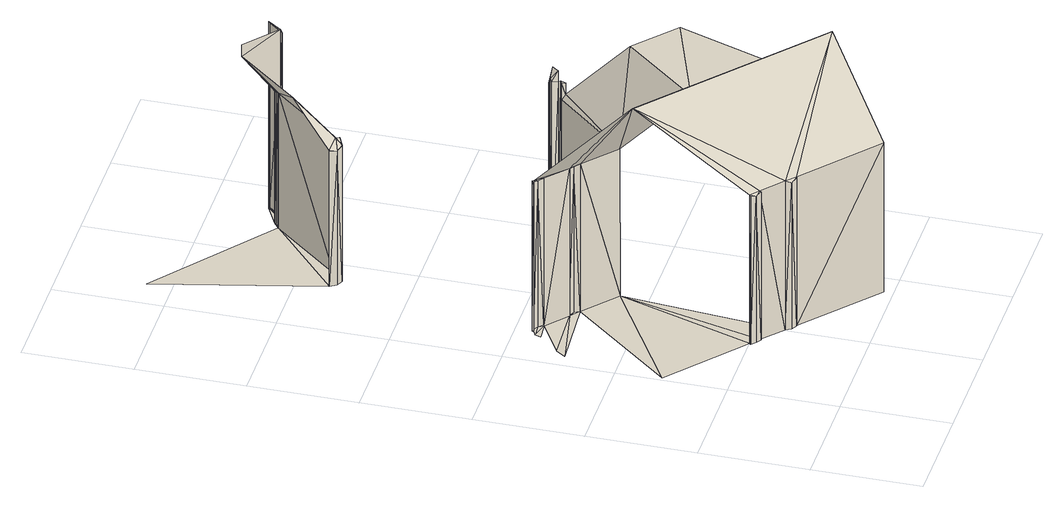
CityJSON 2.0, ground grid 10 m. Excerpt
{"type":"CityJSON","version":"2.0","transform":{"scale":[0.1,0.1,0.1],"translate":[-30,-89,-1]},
"CityObjects":{
"building1":{"type":"Building","geometry":[{"type":"MultiSurface","lod":"2","boundaries":[[[0,1,2]]]}]},
"building2":{"type":"Building","geometry":[{"type":"MultiSurface","lod":"2","boundaries":[[[0,2,3]]]}]},
"building3":{"type":"Building","geometry":[{"type":"MultiSurface","lod":"2","boundaries":[[[3,4,5]]]}]},
"building4":{"type":"Building","geometry":[{"type":"MultiSurface","lod":"2","boundaries":[[[3,2,4]]]}]},
"building5":{"type":"Building","geometry":[{"type":"MultiSurface","lod":"2","boundaries":[[[0,5,3]]]}]},
"building6":{"type":"Building","geometry":[{"type":"MultiSurface","lod":"2","boundaries":[[[4,1,2]]]}]},
"building7":{"type":"Building","geometry":[{"type":"MultiSurface","lod":"2","boundaries":[[[1,4,6]]]}]},
"building8":{"type":"Building","geometry":[{"type":"MultiSurface","lod":"2","boundaries":[[[7,5,0]]]}]},
"building9":{"type":"Building","geometry":[{"type":"MultiSurface","lod":"2","boundaries":[[[4,8,9]]]}]},
"building10":{"type":"Building","geometry":[{"type":"MultiSurface","lod":"2","boundaries":[[[5,4,9]]]}]},
"building11":{"type":"Building","geometry":[{"type":"MultiSurface","lod":"2","boundaries":[[[7,9,5]]]}]},
"building12":{"type":"Building","geometry":[{"type":"MultiSurface","lod":"2","boundaries":[[[6,4,8]]]}]},
"building13":{"type":"Building","geometry":[{"type":"MultiSurface","lod":"2","boundaries":[[[10,11,0]]]}]},
"building14":{"type":"Building","geometry":[{"type":"MultiSurface","lod":"2","boundaries":[[[7,6,8]]]}]},
"building15":{"type":"Building","geometry":[{"type":"MultiSurface","lod":"2","boundaries":[[[7,8,9]]]}]},
"building16":{"type":"Building","geometry":[{"type":"MultiSurface","lod":"2","boundaries":[[[12,1,6]]]}]},
"building17":{"type":"Building","geometry":[{"type":"MultiSurface","lod":"2","boundaries":[[[13,14,6]]]}]},
"building18":{"type":"Building","geometry":[{"type":"MultiSurface","lod":"2","boundaries":[[[7,6,13]]]}]},
"building19":{"type":"Building","geometry":[{"type":"MultiSurface","lod":"2","boundaries":[[[14,6,12]]]}]},
"building20":{"type":"Building","geometry":[{"type":"MultiSurface","lod":"2","boundaries":[[[15,16,17]]]}]},
"building21":{"type":"Building","geometry":[{"type":"MultiSurface","lod":"2","boundaries":[[[11,18,10]]]}]},
"building22":{"type":"Building"},
"building23":{"type":"Building"},
"building24":{"type":"Building","geometry":[{"type":"MultiSurface","lod":"2","boundaries":[[[18,15,16]]]}]},
"building25":{"type":"Building","geometry":[{"type":"MultiSurface","lod":"2","boundaries":[[[13,19,20]]]}]},
"building26":{"type":"Building","geometry":[{"type":"MultiSurface","lod":"2","boundaries":[[[19,14,13]]]}]},
"building27":{"type":"Building"},
"building28":{"type":"Building"},
"building29":{"type":"Building","geometry":[{"type":"MultiSurface","lod":"2","boundaries":[[[21,14,19]]]}]},
"building30":{"type":"Building","geometry":[{"type":"MultiSurface","lod":"2","boundaries":[[[22,20,13]]]}]},
"building31":{"type":"Building","geometry":[{"type":"MultiSurface","lod":"2","boundaries":[[[23,15,17]]]}]},
"building32":{"type":"Building","geometry":[{"type":"MultiSurface","lod":"2","boundaries":[[[24,25,19]]]}]},
"building33":{"type":"Building","geometry":[{"type":"MultiSurface","lod":"2","boundaries":[[[20,19,24]]]}]},
"building34":{"type":"Building","geometry":[{"type":"MultiSurface","lod":"2","boundaries":[[[22,24,20]]]}]},
"building35":{"type":"Building","geometry":[{"type":"MultiSurface","lod":"2","boundaries":[[[21,19,25]]]}]},
"building36":{"type":"Building","geometry":[{"type":"MultiSurface","lod":"2","boundaries":[[[26,27,28]]]}]},
"building37":{"type":"Building","geometry":[{"type":"MultiSurface","lod":"2","boundaries":[[[29,30,31]]]}]},
"building38":{"type":"Building","geometry":[{"type":"MultiSurface","lod":"2","boundaries":[[[23,32,33]]]}]},
"building39":{"type":"Building","geometry":[{"type":"MultiSurface","lod":"2","boundaries":[[[34,27,35]]]}]},
"building40":{"type":"Building","geometry":[{"type":"MultiSurface","lod":"2","boundaries":[[[28,27,35]]]}]},
"building41":{"type":"Building","geometry":[{"type":"MultiSurface","lod":"2","boundaries":[[[30,28,31]]]}]},
"building42":{"type":"Building","geometry":[{"type":"MultiSurface","lod":"2","boundaries":[[[28,26,30]]]}]},
"building43":{"type":"Building","geometry":[{"type":"MultiSurface","lod":"2","boundaries":[[[36,31,29]]]}]},
"building44":{"type":"Building","geometry":[{"type":"MultiSurface","lod":"2","boundaries":[[[25,21,22]]]}]},
"building45":{"type":"Building","geometry":[{"type":"MultiSurface","lod":"2","boundaries":[[[22,25,24]]]}]},
"building46":{"type":"Building","geometry":[{"type":"MultiSurface","lod":"2","boundaries":[[[28,35,37]]]}]},
"building47":{"type":"Building","geometry":[{"type":"MultiSurface","lod":"2","boundaries":[[[31,28,38]]]}]},
"building48":{"type":"Building","geometry":[{"type":"MultiSurface","lod":"2","boundaries":[[[31,38,39]]]}]},
"building49":{"type":"Building","geometry":[{"type":"MultiSurface","lod":"2","boundaries":[[[40,36,32]]]}]},
"building50":{"type":"Building","geometry":[{"type":"MultiSurface","lod":"2","boundaries":[[[31,39,36]]]}]},
"building51":{"type":"Building","geometry":[{"type":"MultiSurface","lod":"2","boundaries":[[[38,28,37]]]}]},
"building52":{"type":"Building","geometry":[{"type":"MultiSurface","lod":"2","boundaries":[[[23,40,32]]]}]},
"building53":{"type":"Building","geometry":[{"type":"MultiSurface","lod":"2","boundaries":[[[39,37,36]]]}]},
"building54":{"type":"Building","geometry":[{"type":"MultiSurface","lod":"2","boundaries":[[[39,38,37]]]}]},
"building55":{"type":"Building"},
"building56":{"type":"Building","geometry":[{"type":"MultiSurface","lod":"2","boundaries":[[[36,37,41]]]}]},
"building57":{"type":"Building","geometry":[{"type":"MultiSurface","lod":"2","boundaries":[[[12,35,42]]]}]},
"building58":{"type":"Building","geometry":[{"type":"MultiSurface","lod":"2","boundaries":[[[43,35,37]]]}]},
"building59":{"type":"Building"},
"building60":{"type":"Building","geometry":[{"type":"MultiSurface","lod":"2","boundaries":[[[41,37,43]]]}]},
"building61":{"type":"Building","geometry":[{"type":"MultiSurface","lod":"2","boundaries":[[[36,41,43]]]}]},
"building62":{"type":"Building","geometry":[{"type":"MultiSurface","lod":"2","boundaries":[[[36,43,40]]]}]},
"building63":{"type":"Building","geometry":[{"type":"MultiSurface","lod":"2","boundaries":[[[43,35,44]]]}]},
"building64":{"type":"Building","geometry":[{"type":"MultiSurface","lod":"2","boundaries":[[[12,42,45]]]}]},
"building65":{"type":"Building","geometry":[{"type":"MultiSurface","lod":"2","boundaries":[[[46,43,44]]]}]},
"building66":{"type":"Building","geometry":[{"type":"MultiSurface","lod":"2","boundaries":[[[40,23,47]]]}]},
"building67":{"type":"Building","geometry":[{"type":"MultiSurface","lod":"2","boundaries":[[[43,46,47]]]}]},
"building68":{"type":"Building","geometry":[{"type":"MultiSurface","lod":"2","boundaries":[[[47,43,40]]]}]},
"building69":{"type":"Building","geometry":[{"type":"MultiSurface","lod":"2","boundaries":[[[23,44,46]]]}]},
"building70":{"type":"Building","geometry":[{"type":"MultiSurface","lod":"2","boundaries":[[[47,46,23]]]}]},
"building71":{"type":"Building","geometry":[{"type":"MultiSurface","lod":"2","boundaries":[[[42,35,44]]]}]},
"building72":{"type":"Building","geometry":[{"type":"MultiSurface","lod":"2","boundaries":[[[0,10,7]]]}]},
"building73":{"type":"Building","geometry":[{"type":"MultiSurface","lod":"2","boundaries":[[[10,7,13]]]}]},
"building74":{"type":"Building","geometry":[{"type":"MultiSurface","lod":"2","boundaries":[[[48,49,12]]]}]},
"building75":{"type":"Building","geometry":[{"type":"MultiSurface","lod":"2","boundaries":[[[15,42,23]]]}]},
"building76":{"type":"Building","geometry":[{"type":"MultiSurface","lod":"2","boundaries":[[[42,44,23]]]}]},
"building77":{"type":"Building","geometry":[{"type":"MultiSurface","lod":"2","boundaries":[[[49,45,12]]]}]},
"building78":{"type":"Building","geometry":[{"type":"MultiSurface","lod":"2","boundaries":[[[15,50,51]]]}]},
"building79":{"type":"Building","geometry":[{"type":"MultiSurface","lod":"2","boundaries":[[[50,42,15]]]}]},
"building80":{"type":"Building","geometry":[{"type":"MultiSurface","lod":"2","boundaries":[[[51,15,52]]]}]},
"building81":{"type":"Building","geometry":[{"type":"MultiSurface","lod":"2","boundaries":[[[53,50,42]]]}]},
"building82":{"type":"Building","geometry":[{"type":"MultiSurface","lod":"2","boundaries":[[[51,50,53]]]}]},
"building83":{"type":"Building","geometry":[{"type":"MultiSurface","lod":"2","boundaries":[[[51,53,52]]]}]},
"building84":{"type":"Building","geometry":[{"type":"MultiSurface","lod":"2","boundaries":[[[42,53,45]]]}]},
"building85":{"type":"Building","geometry":[{"type":"MultiSurface","lod":"2","boundaries":[[[52,15,18]]]}]},
"building86":{"type":"Building","geometry":[{"type":"MultiSurface","lod":"2","boundaries":[[[54,21,22]]]}]},
"building87":{"type":"Building","geometry":[{"type":"MultiSurface","lod":"2","boundaries":[[[55,54,22]]]}]},
"building88":{"type":"Building"},
"building89":{"type":"Building"},
"building90":{"type":"Building","geometry":[{"type":"MultiSurface","lod":"2","boundaries":[[[53,45,18]]]}]},
"building91":{"type":"Building","geometry":[{"type":"MultiSurface","lod":"2","boundaries":[[[18,53,52]]]}]},
"building92":{"type":"Building"},
"building93":{"type":"Building"},
"building94":{"type":"Building","geometry":[{"type":"MultiSurface","lod":"2","boundaries":[[[12,48,56]]]}]},
"building95":{"type":"Building","geometry":[{"type":"MultiSurface","lod":"2","boundaries":[[[56,14,12]]]}]},
"building96":{"type":"Building","geometry":[{"type":"MultiSurface","lod":"2","boundaries":[[[10,45,18]]]}]},
"building97":{"type":"Building","geometry":[{"type":"MultiSurface","lod":"2","boundaries":[[[45,49,10]]]}]},
"building98":{"type":"Building","geometry":[{"type":"MultiSurface","lod":"2","boundaries":[[[56,21,54]]]}]},
"building99":{"type":"Building","geometry":[{"type":"MultiSurface","lod":"2","boundaries":[[[56,14,21]]]}]},
"building100":{"type":"Building","geometry":[{"type":"MultiSurface","lod":"2","boundaries":[[[48,57,56]]]}]},
"building101":{"type":"Building"},
"building102":{"type":"Building","geometry":[{"type":"MultiSurface","lod":"2","boundaries":[[[58,59,60]]]}]},
"building103":{"type":"Building","geometry":[{"type":"MultiSurface","lod":"2","boundaries":[[[61,49,48]]]}]},
"building104":{"type":"Building","geometry":[{"type":"MultiSurface","lod":"2","boundaries":[[[60,58,62]]]}]},
"building105":{"type":"Building","geometry":[{"type":"MultiSurface","lod":"2","boundaries":[[[60,62,63]]]}]},
"building106":{"type":"Building"},
"building107":{"type":"Building","geometry":[{"type":"MultiSurface","lod":"2","boundaries":[[[62,58,59]]]}]},
"building108":{"type":"Building","geometry":[{"type":"MultiSurface","lod":"2","boundaries":[[[64,59,62]]]}]},
"building109":{"type":"Building","geometry":[{"type":"MultiSurface","lod":"2","boundaries":[[[65,66,62]]]}]},
"building110":{"type":"Building","geometry":[{"type":"MultiSurface","lod":"2","boundaries":[[[65,62,63]]]}]},
"building111":{"type":"Building"},
"building112":{"type":"Building","geometry":[{"type":"MultiSurface","lod":"2","boundaries":[[[66,62,67]]]}]},
"building113":{"type":"Building","geometry":[{"type":"MultiSurface","lod":"2","boundaries":[[[67,62,64]]]}]},
"building114":{"type":"Building","geometry":[{"type":"MultiSurface","lod":"2","boundaries":[[[60,63,68]]]}]},
"building115":{"type":"Building","geometry":[{"type":"MultiSurface","lod":"2","boundaries":[[[63,68,65]]]}]},
"building116":{"type":"Building"},
"building117":{"type":"Building","geometry":[{"type":"MultiSurface","lod":"2","boundaries":[[[65,67,66]]]}]},
"building118":{"type":"Building","geometry":[{"type":"MultiSurface","lod":"2","boundaries":[[[57,69,48]]]}]},
"building119":{"type":"Building","geometry":[{"type":"MultiSurface","lod":"2","boundaries":[[[67,70,71]]]}]},
"building120":{"type":"Building","geometry":[{"type":"MultiSurface","lod":"2","boundaries":[[[68,71,67]]]}]},
"building121":{"type":"Building","geometry":[{"type":"MultiSurface","lod":"2","boundaries":[[[68,67,65]]]}]},
"building122":{"type":"Building","geometry":[{"type":"MultiSurface","lod":"2","boundaries":[[[68,60,72]]]}]},
"building123":{"type":"Building","geometry":[{"type":"MultiSurface","lod":"2","boundaries":[[[59,73,64]]]}]},
"building124":{"type":"Building","geometry":[{"type":"MultiSurface","lod":"2","boundaries":[[[64,70,67]]]}]},
"building125":{"type":"Building","geometry":[{"type":"MultiSurface","lod":"2","boundaries":[[[71,70,64]]]}]},
"building126":{"type":"Building","geometry":[{"type":"MultiSurface","lod":"2","boundaries":[[[74,71,68]]]}]},
"building127":{"type":"Building","geometry":[{"type":"MultiSurface","lod":"2","boundaries":[[[75,74,68]]]}]},
"building128":{"type":"Building","geometry":[{"type":"MultiSurface","lod":"2","boundaries":[[[75,76,68]]]}]},
"building129":{"type":"Building","geometry":[{"type":"MultiSurface","lod":"2","boundaries":[[[71,77,74]]]}]},
"building130":{"type":"Building","geometry":[{"type":"MultiSurface","lod":"2","boundaries":[[[78,49,10]]]}]},
"building131":{"type":"Building","geometry":[{"type":"MultiSurface","lod":"2","boundaries":[[[78,79,49]]]}]},
"building132":{"type":"Building","geometry":[{"type":"MultiSurface","lod":"2","boundaries":[[[77,74,75]]]}]},
"building133":{"type":"Building","geometry":[{"type":"MultiSurface","lod":"2","boundaries":[[[76,77,75]]]}]},
"building134":{"type":"Building","geometry":[{"type":"MultiSurface","lod":"2","boundaries":[[[80,71,64]]]}]},
"building135":{"type":"Building","geometry":[{"type":"MultiSurface","lod":"2","boundaries":[[[81,79,49]]]}]},
"building136":{"type":"Building","geometry":[{"type":"MultiSurface","lod":"2","boundaries":[[[68,72,76]]]}]},
"building137":{"type":"Building","geometry":[{"type":"MultiSurface","lod":"2","boundaries":[[[80,71,77]]]}]},
"building138":{"type":"Building","geometry":[{"type":"MultiSurface","lod":"2","boundaries":[[[61,81,49]]]}]},
"building139":{"type":"Building","geometry":[{"type":"MultiSurface","lod":"2","boundaries":[[[73,80,64]]]}]},
"building140":{"type":"Building","geometry":[{"type":"MultiSurface","lod":"2","boundaries":[[[77,82,83]]]}]},
"building141":{"type":"Building","geometry":[{"type":"MultiSurface","lod":"2","boundaries":[[[76,77,83]]]}]},
"building142":{"type":"Building","geometry":[{"type":"MultiSurface","lod":"2","boundaries":[[[76,83,72]]]}]},
"building143":{"type":"Building","geometry":[{"type":"MultiSurface","lod":"2","boundaries":[[[80,77,82]]]}]},
"building144":{"type":"Building","geometry":[{"type":"MultiSurface","lod":"2","boundaries":[[[72,82,83]]]}]},
"building145":{"type":"Building","geometry":[{"type":"MultiSurface","lod":"2","boundaries":[[[72,80,82]]]}]},
"building146":{"type":"Building","geometry":[{"type":"MultiSurface","lod":"2","boundaries":[[[69,48,61]]]}]},
"building147":{"type":"Building","geometry":[{"type":"MultiSurface","lod":"2","boundaries":[[[84,85,60]]]}]},
"building148":{"type":"Building","geometry":[{"type":"MultiSurface","lod":"2","boundaries":[[[60,85,72]]]}]},
"building149":{"type":"Building","geometry":[{"type":"MultiSurface","lod":"2","boundaries":[[[86,87,88]]]}]},
"building150":{"type":"Building","geometry":[{"type":"MultiSurface","lod":"2","boundaries":[[[88,86,89]]]}]},
"building151":{"type":"Building"},
"building152":{"type":"Building","geometry":[{"type":"MultiSurface","lod":"2","boundaries":[[[86,90,87]]]}]},
"building153":{"type":"Building","geometry":[{"type":"MultiSurface","lod":"2","boundaries":[[[89,88,91]]]}]},
"building154":{"type":"Building","geometry":[{"type":"MultiSurface","lod":"2","boundaries":[[[73,92,80]]]}]},
"building155":{"type":"Building","geometry":[{"type":"MultiSurface","lod":"2","boundaries":[[[93,94,87]]]}]},
"building156":{"type":"Building","geometry":[{"type":"MultiSurface","lod":"2","boundaries":[[[87,93,88]]]}]},
"building157":{"type":"Building","geometry":[{"type":"MultiSurface","lod":"2","boundaries":[[[88,93,95]]]}]},
"building158":{"type":"Building","geometry":[{"type":"MultiSurface","lod":"2","boundaries":[[[91,86,89]]]}]},
"building159":{"type":"Building"},
"building160":{"type":"Building","geometry":[{"type":"MultiSurface","lod":"2","boundaries":[[[91,90,86]]]}]},
"building161":{"type":"Building","geometry":[{"type":"MultiSurface","lod":"2","boundaries":[[[87,90,94]]]}]},
"building162":{"type":"Building","geometry":[{"type":"MultiSurface","lod":"2","boundaries":[[[88,95,91]]]}]},
"building163":{"type":"Building","geometry":[{"type":"MultiSurface","lod":"2","boundaries":[[[96,97,91]]]}]},
"building164":{"type":"Building","geometry":[{"type":"MultiSurface","lod":"2","boundaries":[[[91,90,97]]]}]},
"building165":{"type":"Building","geometry":[{"type":"MultiSurface","lod":"2","boundaries":[[[98,91,95]]]}]},
"building166":{"type":"Building","geometry":[{"type":"MultiSurface","lod":"2","boundaries":[[[95,99,98]]]}]},
"building167":{"type":"Building","geometry":[{"type":"MultiSurface","lod":"2","boundaries":[[[95,93,99]]]}]},
"building168":{"type":"Building","geometry":[{"type":"MultiSurface","lod":"2","boundaries":[[[78,79,98]]]}]},
"building169":{"type":"Building","geometry":[{"type":"MultiSurface","lod":"2","boundaries":[[[79,100,99]]]}]},
"building170":{"type":"Building","geometry":[{"type":"MultiSurface","lod":"2","boundaries":[[[98,99,79]]]}]},
"building171":{"type":"Building","geometry":[{"type":"MultiSurface","lod":"2","boundaries":[[[100,101,81]]]}]},
"building172":{"type":"Building","geometry":[{"type":"MultiSurface","lod":"2","boundaries":[[[79,100,81]]]}]},
"building173":{"type":"Building","geometry":[{"type":"MultiSurface","lod":"2","boundaries":[[[99,101,100]]]}]},
"building174":{"type":"Building","geometry":[{"type":"MultiSurface","lod":"2","boundaries":[[[90,102,94]]]}]},
"building175":{"type":"Building","geometry":[{"type":"MultiSurface","lod":"2","boundaries":[[[90,102,97]]]}]},
"building176":{"type":"Building","geometry":[{"type":"MultiSurface","lod":"2","boundaries":[[[85,92,72]]]}]},
"building177":{"type":"Building","geometry":[{"type":"MultiSurface","lod":"2","boundaries":[[[92,80,72]]]}]},
"building178":{"type":"Building","geometry":[{"type":"MultiSurface","lod":"2","boundaries":[[[73,103,92]]]}]},
"building179":{"type":"Building","geometry":[{"type":"MultiSurface","lod":"2","boundaries":[[[104,103,92]]]}]},
"building180":{"type":"Building","geometry":[{"type":"MultiSurface","lod":"2","boundaries":[[[85,92,105]]]}]},
"building181":{"type":"Building","geometry":[{"type":"MultiSurface","lod":"2","boundaries":[[[106,105,85]]]}]},
"building182":{"type":"Building","geometry":[{"type":"MultiSurface","lod":"2","boundaries":[[[85,107,106]]]}]},
"building183":{"type":"Building","geometry":[{"type":"MultiSurface","lod":"2","boundaries":[[[105,108,92]]]}]},
"building184":{"type":"Building","geometry":[{"type":"MultiSurface","lod":"2","boundaries":[[[109,103,104]]]}]},
"building185":{"type":"Building","geometry":[{"type":"MultiSurface","lod":"2","boundaries":[[[103,110,111]]]}]},
"building186":{"type":"Building","geometry":[{"type":"MultiSurface","lod":"2","boundaries":[[[109,111,103]]]}]},
"building187":{"type":"Building","geometry":[{"type":"MultiSurface","lod":"2","boundaries":[[[107,108,106]]]}]},
"building188":{"type":"Building","geometry":[{"type":"MultiSurface","lod":"2","boundaries":[[[106,105,108]]]}]},
"building189":{"type":"Building","geometry":[{"type":"MultiSurface","lod":"2","boundaries":[[[92,104,108]]]}]},
"building190":{"type":"Building","geometry":[{"type":"MultiSurface","lod":"2","boundaries":[[[112,107,85]]]}]},
"building191":{"type":"Building","geometry":[{"type":"MultiSurface","lod":"2","boundaries":[[[112,104,108]]]}]},
"building192":{"type":"Building","geometry":[{"type":"MultiSurface","lod":"2","boundaries":[[[107,108,112]]]}]},
"building193":{"type":"Building","geometry":[{"type":"MultiSurface","lod":"2","boundaries":[[[113,114,112]]]}]},
"building194":{"type":"Building","geometry":[{"type":"MultiSurface","lod":"2","boundaries":[[[112,104,114]]]}]},
"building195":{"type":"Building","geometry":[{"type":"MultiSurface","lod":"2","boundaries":[[[104,109,114]]]}]},
"building196":{"type":"Building","geometry":[{"type":"MultiSurface","lod":"2","boundaries":[[[112,113,115]]]}]},
"building197":{"type":"Building","geometry":[{"type":"MultiSurface","lod":"2","boundaries":[[[113,114,109]]]}]},
"building198":{"type":"Building","geometry":[{"type":"MultiSurface","lod":"2","boundaries":[[[115,109,113]]]}]},
"building199":{"type":"Building","geometry":[{"type":"MultiSurface","lod":"2","boundaries":[[[109,111,116]]]}]},
"building200":{"type":"Building","geometry":[{"type":"MultiSurface","lod":"2","boundaries":[[[109,116,117]]]}]},
"building201":{"type":"Building","geometry":[{"type":"MultiSurface","lod":"2","boundaries":[[[115,117,109]]]}]},
"building202":{"type":"Building","geometry":[{"type":"MultiSurface","lod":"2","boundaries":[[[111,118,116]]]}]},
"building203":{"type":"Building","geometry":[{"type":"MultiSurface","lod":"2","boundaries":[[[115,117,119]]]}]},
"building204":{"type":"Building","geometry":[{"type":"MultiSurface","lod":"2","boundaries":[[[117,118,119]]]}]},
"building205":{"type":"Building","geometry":[{"type":"MultiSurface","lod":"2","boundaries":[[[118,116,117]]]}]},
"building206":{"type":"Building","geometry":[{"type":"MultiSurface","lod":"2","boundaries":[[[119,118,120]]]}]},
"building207":{"type":"Building","geometry":[{"type":"MultiSurface","lod":"2","boundaries":[[[119,120,121]]]}]},
"building208":{"type":"Building","geometry":[{"type":"MultiSurface","lod":"2","boundaries":[[[112,115,122]]]}]},
"building209":{"type":"Building","geometry":[{"type":"MultiSurface","lod":"2","boundaries":[[[122,119,115]]]}]},
"building210":{"type":"Building","geometry":[{"type":"MultiSurface","lod":"2","boundaries":[[[118,123,111]]]}]},
"building211":{"type":"Building","geometry":[{"type":"MultiSurface","lod":"2","boundaries":[[[122,121,119]]]}]},
"building212":{"type":"Building","geometry":[{"type":"MultiSurface","lod":"2","boundaries":[[[118,124,120]]]}]},
"building213":{"type":"Building","geometry":[{"type":"MultiSurface","lod":"2","boundaries":[[[118,124,123]]]}]},
"building214":{"type":"Building","geometry":[{"type":"MultiSurface","lod":"2","boundaries":[[[121,120,125]]]}]},
"building215":{"type":"Building","geometry":[{"type":"MultiSurface","lod":"2","boundaries":[[[120,124,125]]]}]},
"building216":{"type":"Building","geometry":[{"type":"MultiSurface","lod":"2","boundaries":[[[122,125,121]]]}]},
"building217":{"type":"Building","geometry":[{"type":"MultiSurface","lod":"2","boundaries":[[[124,123,122]]]}]},
"building218":{"type":"Building","geometry":[{"type":"MultiSurface","lod":"2","boundaries":[[[125,124,122]]]}]}
},
"vertices":[
[74,100,10],[74,100,164],[73,99,163],
[73,99,10],
[77,95,161],[77,95,10],
[82,93,164],
[82,93,10],
[82,92,163],[82,92,10],
[116,226,10],[4,159,10],
[53,198,250],
[102,76,10],[102,76,164],
[75,260,10],[14,248,10],[21,257,10],
[84,253,10],
[105,71,161],[105,71,10],
[111,68,164],
[111,68,10],
[55,277,10],
[110,68,10],[110,68,163],
[45,285,165],[44,284,166],[45,284,165],
[44,284,10],[45,285,10],[45,284,10],
[40,281,10],[38,276,10],
[44,284,163],[46,283,166],
[47,285,10],
[47,285,164],
[46,285,164],
[46,285,10],
[52,282,10],
[47,285,163],
[75,260,163],
[52,282,161],
[55,277,163],
[84,253,163],
[56,278,163],
[56,278,10],
[120,164,225],[115,226,163],
[76,261,163],[76,261,10],
[81,258,10],
[81,258,161],
[180,9,164],
[180,9,10],
[211,63,250],
[186,107,225],
[66,471,150],[66,471,151],[66,471,10],
[180,234,225],
[70,465,148],
[70,465,10],
[77,468,157],
[76,462,10],[76,462,150],
[76,462,151],
[79,465,10],
[219,200,225],
[79,465,157],[79,465,152],
[87,473,10],
[74,505,194],
[81,464,149],
[81,464,10],
[84,466,10],
[84,466,148],
[173,293,10],
[173,293,164],
[87,473,150],
[175,290,169],
[87,472,150],[87,472,10],
[30,623,10],[141,536,10],
[167,302,185],[166,300,186],[166,300,10],
[167,302,10],
[169,302,187],
[169,302,10],
[141,536,150],
[172,296,183],[172,296,194],
[172,296,10],
[167,303,10],[167,303,184],
[174,294,10],
[174,294,183],
[173,293,181],
[175,290,181],
[177,302,194],
[124,564,194],
[148,541,148],
[141,535,150],
[141,535,10],
[146,539,10],
[146,539,147],
[155,538,137],
[124,564,206],[155,538,206],
[148,541,10],
[153,537,10],[153,537,137],
[155,538,10],
[156,537,203],
[156,537,10],
[157,538,203],
[157,538,10],
[158,537,201],
[158,537,10],
[169,552,10],
[169,552,203],
[170,551,201],
[170,551,10]
]}
